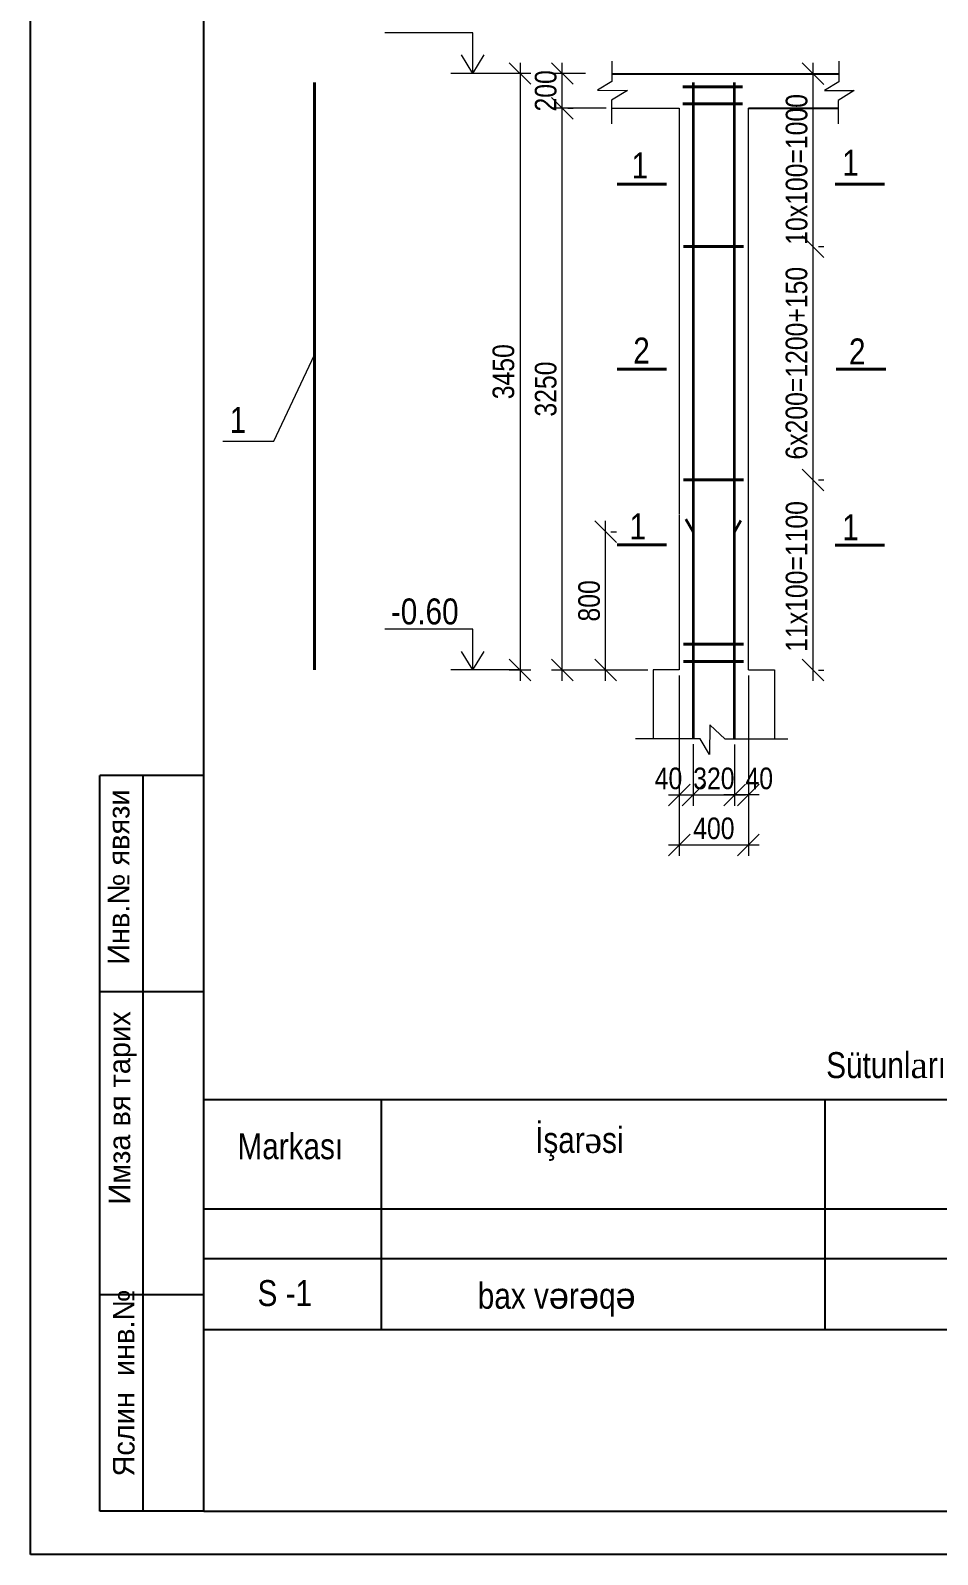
# Model space of a CAD drawing. Header units: millimetres. Extents: x 806395 to 1617731, y -246149 to 193681.
# Drawn here: x 1577450 to 1587941, y -122381 to -104745 of the extents above; entities that cross this region are included whole.
import ezdxf

# ---------------------------------------------------------------- set-up
doc = ezdxf.new("R2010")
doc.units = ezdxf.units.MM
doc.linetypes.add('CONTINOUS', pattern=[0.75, 0.25, 0.25, 0.25])
doc.layers.add('2D-чертеж - Общий', color=7, linetype='Continuous')
doc.layers.add('STENA', color=7, linetype='Continuous', lineweight=25)
doc.styles.add('CP_ATTR', font='A3TI(LA).TTF')
doc.styles.add('style1', font='A3TI(LA).TTF', dxfattribs={"height": 400})
doc.styles.add('style6', font='ARIALN.TTF', dxfattribs={"height": 300})
doc.dimstyles.new('DIM_100', dxfattribs={"dimscale": 100, "dimtxt": 400, "dimasz": 2.5, "dimexe": 1.25, "dimexo": 0.625, "dimtad": 1, "dimdec": 0, "dimtxsty": 'style1', "dimblk": 'OBLIQUE', "dimcen": 2.5, "dimdle": 1.25, "dimclrd": 251, "dimclre": 251, "dimaunit": 1, "dimadec": 3, "dimazin": 0, "dimtfac": 1, "dimtdec": 0, "dimtmove": 1, "dimatfit": 3, "dimfxl": 1.25, "dimlwd": 13, "dimlwe": 5, "dimarcsym": 0})

# ---------------------------------------------------------------- blocks, each defined once
blk = doc.blocks.new('_Oblique')
at = {"color": 0, "linetype": 'ByBlock', "lineweight": -2}
blk.add_line((-0.5, -0.5), (0.5, 0.5), dxfattribs=at)
blk = doc.blocks.new('*D237')
at = {"layer": '2D-чертеж - Общий', "color": 251, "lineweight": 5, "ltscale": 15, "transparency": 16777216}
for p, q in [((1584954, -112208), (1584954, -113717)), ((1585114, -113003), (1585114, -113717))]:
    blk.add_line(p, q, dxfattribs=at)
at = {"layer": '2D-чертеж - Общий', "color": 251, "linetype": 'ByBlock', "lineweight": 13, "ltscale": 15, "transparency": 16777216}
blk.add_line((1584829, -113592), (1585239, -113592), dxfattribs=at)
at = {"layer": 'Defpoints', "color": 0, "ltscale": 15, "transparency": 16777216}
for p in [(1584954, -112146), (1585114, -112941), (1585114, -113592)]:
    blk.add_point(p, dxfattribs=at)
at = {"layer": '2D-чертеж - Общий', "color": 251, "lineweight": 13, "ltscale": 15, "transparency": 16777216, "xscale": 250, "yscale": 250, "zscale": 250, "rotation": 180}
blk.add_blockref('_Oblique', (1584954, -113592), dxfattribs=at)
at = {"layer": '2D-чертеж - Общий', "color": 251, "lineweight": 13, "ltscale": 15, "transparency": 16777216, "xscale": 250, "yscale": 250, "zscale": 250}
blk.add_blockref('_Oblique', (1585114, -113592), dxfattribs=at)
at = {"layer": '2D-чертеж - Общий', "color": 0, "ltscale": 15, "transparency": 16777216, "insert": (1584829, -113402), "char_height": 300, "attachment_point": 5, "style": 'style6'}
blk.add_mtext('{\\fArial Narrow|b0|i0|c238|p34;\\H0.83333x;40}', dxfattribs=at)
blk = doc.blocks.new('*D238')
at = {"layer": '2D-чертеж - Общий', "color": 251, "lineweight": 5, "ltscale": 15, "transparency": 16777216}
for p, q in [((1585754, -112208), (1585754, -113717)), ((1585594, -113008), (1585594, -113717))]:
    blk.add_line(p, q, dxfattribs=at)
at = {"layer": '2D-чертеж - Общий', "color": 251, "linetype": 'ByBlock', "lineweight": 13, "ltscale": 15, "transparency": 16777216}
blk.add_line((1585879, -113592), (1585469, -113592), dxfattribs=at)
at = {"layer": 'Defpoints', "color": 0, "ltscale": 15, "transparency": 16777216}
for p in [(1585754, -112146), (1585594, -112946), (1585594, -113592)]:
    blk.add_point(p, dxfattribs=at)
at = {"layer": '2D-чертеж - Общий', "color": 251, "lineweight": 13, "ltscale": 15, "transparency": 16777216, "xscale": 250, "yscale": 250, "zscale": 250, "rotation": 180}
blk.add_blockref('_Oblique', (1585594, -113592), dxfattribs=at)
at = {"layer": '2D-чертеж - Общий', "color": 251, "lineweight": 13, "ltscale": 15, "transparency": 16777216, "xscale": 250, "yscale": 250, "zscale": 250}
blk.add_blockref('_Oblique', (1585754, -113592), dxfattribs=at)
at = {"layer": '2D-чертеж - Общий', "color": 0, "ltscale": 15, "transparency": 16777216, "insert": (1585879, -113402), "char_height": 300, "attachment_point": 5, "style": 'style6'}
blk.add_mtext('{\\fArial Narrow|b0|i0|c238|p34;\\H0.83333x;40}', dxfattribs=at)
blk = doc.blocks.new('*D239')
at = {"layer": '2D-чертеж - Общий', "color": 251, "linetype": 'ByBlock', "lineweight": 13, "ltscale": 15, "transparency": 16777216}
blk.add_line((1583601, -112271), (1583601, -105520), dxfattribs=at)
at = {"layer": '2D-чертеж - Общий', "color": 251, "lineweight": 5, "ltscale": 15, "transparency": 16777216}
for p, q in [((1583663, -105645), (1583726, -105645)), ((1584039, -112146), (1583476, -112146))]:
    blk.add_line(p, q, dxfattribs=at)
at = {"layer": 'Defpoints', "color": 0, "ltscale": 15, "transparency": 16777216}
for p in [(1583601, -105645), (1583601, -105645), (1584102, -112146)]:
    blk.add_point(p, dxfattribs=at)
at = {"layer": '2D-чертеж - Общий', "color": 251, "lineweight": 13, "ltscale": 15, "transparency": 16777216, "xscale": 250, "yscale": 250, "zscale": 250}
for p, rotation in [((1583601, -105645), 90), ((1583601, -112146), 270)]:
    blk.add_blockref('_Oblique', p, dxfattribs=dict(at, rotation=rotation))
at = {"layer": '2D-чертеж - Общий', "color": 0, "ltscale": 15, "transparency": 16777216, "insert": (1583410, -108895), "char_height": 300, "attachment_point": 5, "rotation": 90, "style": 'style6'}
blk.add_mtext('{\\H0.83333x;3\\fArial Narrow|b0|i0|c238|p34;2\\fArial Narrow|b0|i0|c204|p34;50}', dxfattribs=at)
blk = doc.blocks.new('*D240')
at = {"layer": '2D-чертеж - Общий', "color": 251, "linetype": 'ByBlock', "lineweight": 13, "ltscale": 15, "transparency": 16777216}
blk.add_line((1584102, -112271), (1584102, -110421), dxfattribs=at)
at = {"layer": '2D-чертеж - Общий', "color": 251, "lineweight": 5, "ltscale": 15, "transparency": 16777216}
for p, q in [((1584164, -110546), (1584227, -110546)), ((1584590, -112146), (1583977, -112146))]:
    blk.add_line(p, q, dxfattribs=at)
at = {"layer": 'Defpoints', "color": 0, "ltscale": 15, "transparency": 16777216}
for p in [(1584102, -110546), (1584102, -110546), (1584652, -112146)]:
    blk.add_point(p, dxfattribs=at)
at = {"layer": '2D-чертеж - Общий', "color": 251, "lineweight": 13, "ltscale": 15, "transparency": 16777216, "xscale": 250, "yscale": 250, "zscale": 250}
for p, rotation in [((1584102, -110546), 90), ((1584102, -112146), 270)]:
    blk.add_blockref('_Oblique', p, dxfattribs=dict(at, rotation=rotation))
at = {"layer": '2D-чертеж - Общий', "color": 0, "ltscale": 15, "transparency": 16777216, "insert": (1583912, -111346), "char_height": 300, "attachment_point": 5, "rotation": 90, "style": 'style6'}
blk.add_mtext('{\\fArial Narrow|b0|i0|c238|p34;\\H0.83333x;8\\fArial Narrow|b0|i0|c204|p34;00}', dxfattribs=at)
blk = doc.blocks.new('*D241')
at = {"layer": '2D-чертеж - Общий', "color": 251, "linetype": 'ByBlock', "lineweight": 13, "ltscale": 15, "transparency": 16777216}
blk.add_line((1586501, -112271), (1586501, -109821), dxfattribs=at)
at = {"layer": '2D-чертеж - Общий', "color": 251, "lineweight": 5, "ltscale": 15, "transparency": 16777216}
for p, q in [((1586564, -109946), (1586626, -109946)), ((1586564, -112146), (1586626, -112146))]:
    blk.add_line(p, q, dxfattribs=at)
at = {"layer": 'Defpoints', "color": 0, "ltscale": 15, "transparency": 16777216}
for p in [(1586501, -109946), (1586501, -109946), (1586501, -112146)]:
    blk.add_point(p, dxfattribs=at)
at = {"layer": '2D-чертеж - Общий', "color": 251, "lineweight": 13, "ltscale": 15, "transparency": 16777216, "xscale": 250, "yscale": 250, "zscale": 250}
for p, rotation in [((1586501, -109946), 90), ((1586501, -112146), 270)]:
    blk.add_blockref('_Oblique', p, dxfattribs=dict(at, rotation=rotation))
at = {"layer": '2D-чертеж - Общий', "color": 0, "ltscale": 15, "transparency": 16777216, "insert": (1586312, -111063), "char_height": 300, "attachment_point": 5, "rotation": 90, "style": 'style6'}
blk.add_mtext('{\\H0.83333x;1\\fArial Narrow|b0|i0|c238|p34;1x100=\\fArial Narrow|b0|i0|c204|p34;1\\fArial Narrow|b0|i0|c238|p34;100}', dxfattribs=at)
blk = doc.blocks.new('*D242')
at = {"layer": '2D-чертеж - Общий', "color": 251, "linetype": 'ByBlock', "lineweight": 13, "ltscale": 15, "transparency": 16777216}
blk.add_line((1586501, -110071), (1586501, -107121), dxfattribs=at)
at = {"layer": '2D-чертеж - Общий', "color": 251, "lineweight": 5, "ltscale": 15, "transparency": 16777216}
for p, q in [((1586564, -107246), (1586626, -107246)), ((1586564, -109946), (1586626, -109946))]:
    blk.add_line(p, q, dxfattribs=at)
at = {"layer": 'Defpoints', "color": 0, "ltscale": 15, "transparency": 16777216}
for p in [(1586501, -107246), (1586501, -107246), (1586501, -109946)]:
    blk.add_point(p, dxfattribs=at)
at = {"layer": '2D-чертеж - Общий', "color": 251, "lineweight": 13, "ltscale": 15, "transparency": 16777216, "xscale": 250, "yscale": 250, "zscale": 250}
for p, rotation in [((1586501, -107246), 90), ((1586501, -109946), 270)]:
    blk.add_blockref('_Oblique', p, dxfattribs=dict(at, rotation=rotation))
at = {"layer": '2D-чертеж - Общий', "color": 0, "ltscale": 15, "transparency": 16777216, "insert": (1586311, -108596), "char_height": 300, "attachment_point": 5, "rotation": 90, "style": 'style6'}
blk.add_mtext('{\\fArial Narrow|b0|i0|c238|p34;\\H0.83333x;6x200=12\\fArial Narrow|b0|i0|c204|p34;00+\\fArial Narrow|b0|i0|c238|p34;1\\fArial Narrow|b0|i0|c204|p34;50}', dxfattribs=at)
blk = doc.blocks.new('*D243')
at = {"layer": '2D-чертеж - Общий', "color": 251, "lineweight": 5, "ltscale": 15, "transparency": 16777216}
for p, q in [((1585754, -113497), (1585754, -114295)), ((1584954, -113654), (1584954, -114295))]:
    blk.add_line(p, q, dxfattribs=at)
at = {"layer": '2D-чертеж - Общий', "color": 251, "linetype": 'ByBlock', "lineweight": 13, "ltscale": 15, "transparency": 16777216}
blk.add_line((1584829, -114170), (1585879, -114170), dxfattribs=at)
at = {"layer": 'Defpoints', "color": 0, "ltscale": 15, "transparency": 16777216}
for p in [(1585754, -113434), (1584954, -113592), (1585754, -114170)]:
    blk.add_point(p, dxfattribs=at)
at = {"layer": '2D-чертеж - Общий', "color": 251, "lineweight": 13, "ltscale": 15, "transparency": 16777216, "xscale": 250, "yscale": 250, "zscale": 250, "rotation": 180}
blk.add_blockref('_Oblique', (1584954, -114170), dxfattribs=at)
at = {"layer": '2D-чертеж - Общий', "color": 251, "lineweight": 13, "ltscale": 15, "transparency": 16777216, "xscale": 250, "yscale": 250, "zscale": 250}
blk.add_blockref('_Oblique', (1585754, -114170), dxfattribs=at)
at = {"layer": '2D-чертеж - Общий', "color": 0, "ltscale": 15, "transparency": 16777216, "insert": (1585354, -113980), "char_height": 300, "attachment_point": 5, "style": 'style6'}
blk.add_mtext('{\\H0.83333x;400}', dxfattribs=at)
blk = doc.blocks.new('*D244')
at = {"layer": '2D-чертеж - Общий', "color": 251, "lineweight": 5, "ltscale": 15, "transparency": 16777216}
for p, q in [((1585114, -113003), (1585114, -113717)), ((1585594, -113008), (1585594, -113717))]:
    blk.add_line(p, q, dxfattribs=at)
at = {"layer": '2D-чертеж - Общий', "color": 251, "linetype": 'ByBlock', "lineweight": 13, "ltscale": 15, "transparency": 16777216}
blk.add_line((1584989, -113592), (1585719, -113592), dxfattribs=at)
at = {"layer": 'Defpoints', "color": 0, "ltscale": 15, "transparency": 16777216}
for p in [(1585114, -112941), (1585594, -112946), (1585594, -113592)]:
    blk.add_point(p, dxfattribs=at)
at = {"layer": '2D-чертеж - Общий', "color": 251, "lineweight": 13, "ltscale": 15, "transparency": 16777216, "xscale": 250, "yscale": 250, "zscale": 250, "rotation": 180}
blk.add_blockref('_Oblique', (1585114, -113592), dxfattribs=at)
at = {"layer": '2D-чертеж - Общий', "color": 251, "lineweight": 13, "ltscale": 15, "transparency": 16777216, "xscale": 250, "yscale": 250, "zscale": 250}
blk.add_blockref('_Oblique', (1585594, -113592), dxfattribs=at)
at = {"layer": '2D-чертеж - Общий', "color": 0, "ltscale": 15, "transparency": 16777216, "insert": (1585354, -113402), "char_height": 300, "attachment_point": 5, "style": 'style6'}
blk.add_mtext('{\\H0.83333x;3\\fArial Narrow|b0|i0|c238|p34;2\\fArial Narrow|b0|i0|c204|p34;0}', dxfattribs=at)
blk = doc.blocks.new('*D245')
at = {"layer": '2D-чертеж - Общий', "color": 251, "lineweight": 5, "ltscale": 15, "transparency": 16777216}
for p, q in [((1583871, -105243), (1583476, -105243)), ((1584107, -105645), (1583476, -105645))]:
    blk.add_line(p, q, dxfattribs=at)
at = {"layer": '2D-чертеж - Общий', "color": 251, "linetype": 'ByBlock', "lineweight": 13, "ltscale": 15, "transparency": 16777216}
blk.add_line((1583601, -105770), (1583601, -105118), dxfattribs=at)
at = {"layer": 'Defpoints', "color": 0, "ltscale": 15, "transparency": 16777216}
for p in [(1583601, -105243), (1583934, -105243), (1584170, -105645)]:
    blk.add_point(p, dxfattribs=at)
at = {"layer": '2D-чертеж - Общий', "color": 251, "lineweight": 13, "ltscale": 15, "transparency": 16777216, "xscale": 250, "yscale": 250, "zscale": 250}
for p, rotation in [((1583601, -105243), 90), ((1583601, -105645), 270)]:
    blk.add_blockref('_Oblique', p, dxfattribs=dict(at, rotation=rotation))
at = {"layer": '2D-чертеж - Общий', "color": 0, "ltscale": 15, "transparency": 16777216, "insert": (1583410, -105444), "char_height": 300, "attachment_point": 5, "rotation": 90, "style": 'style6'}
blk.add_mtext('{\\H0.83333x;200}', dxfattribs=at)
blk = doc.blocks.new('*D246')
at = {"color": 251, "linetype": 'CONTINOUS', "lineweight": 5, "ltscale": 15, "transparency": 16777216}
for p, q in [((1583237, -105243), (1582987, -105243)), ((1583237, -112146), (1582987, -112146))]:
    blk.add_line(p, q, dxfattribs=at)
at = {"color": 251, "linetype": 'Continuous', "lineweight": 13, "ltscale": 15, "transparency": 16777216}
blk.add_line((1583112, -105118), (1583112, -112271), dxfattribs=at)
at = {"layer": 'Defpoints', "color": 0, "ltscale": 15, "transparency": 16777216}
for p in [(1583601, -105243), (1583112, -112146), (1584819, -112146)]:
    blk.add_point(p, dxfattribs=at)
at = {"color": 251, "lineweight": 13, "ltscale": 15, "transparency": 16777216, "xscale": 250, "yscale": 250, "zscale": 250}
for p, rotation in [((1583112, -105243), 90), ((1583112, -112146), 270)]:
    blk.add_blockref('_Oblique', p, dxfattribs=dict(at, rotation=rotation))
at = {"color": 0, "lineweight": 5, "ltscale": 15, "transparency": 16777216, "insert": (1582921, -108694), "char_height": 300, "attachment_point": 5, "rotation": 90, "style": 'style6', "bg_fill": 3, "box_fill_scale": 1.1, "bg_fill_color": 9, "bg_fill_true_color": 13158600, "bg_fill_transparency": 0}
blk.add_mtext('{\\fArial Narrow|b0|i0|c238|p34;\\H0.83333x;34\\fArial Narrow|b0|i0|c204|p34;50}', dxfattribs=at)
blk = doc.blocks.new('*D247')
at = {"layer": '2D-чертеж - Общий', "color": 251, "linetype": 'ByBlock', "lineweight": 13, "ltscale": 15, "transparency": 16777216}
blk.add_line((1586501, -107371), (1586501, -105121), dxfattribs=at)
at = {"layer": '2D-чертеж - Общий', "color": 251, "lineweight": 5, "ltscale": 15, "transparency": 16777216}
for p, q in [((1586564, -105246), (1586626, -105246)), ((1586564, -107246), (1586626, -107246))]:
    blk.add_line(p, q, dxfattribs=at)
at = {"layer": 'Defpoints', "color": 0, "ltscale": 15, "transparency": 16777216}
for p in [(1586501, -105246), (1586501, -105246), (1586501, -107246)]:
    blk.add_point(p, dxfattribs=at)
at = {"layer": '2D-чертеж - Общий', "color": 251, "lineweight": 13, "ltscale": 15, "transparency": 16777216, "xscale": 250, "yscale": 250, "zscale": 250}
for p, rotation in [((1586501, -105246), 90), ((1586501, -107246), 270)]:
    blk.add_blockref('_Oblique', p, dxfattribs=dict(at, rotation=rotation))
at = {"layer": '2D-чертеж - Общий', "color": 0, "ltscale": 15, "transparency": 16777216, "insert": (1586312, -106353), "char_height": 300, "attachment_point": 5, "rotation": 90, "style": 'style6'}
blk.add_mtext('{\\H0.83333x;10\\fArial Narrow|b0|i0|c238|p34;x100=\\fArial Narrow|b0|i0|c204|p34;10\\fArial Narrow|b0|i0|c238|p34;00}', dxfattribs=at)
blk = doc.blocks.new('vververvg')
at = {"color": 1, "lineweight": 25}
blk.add_line((1575731, -50629), (1575731, -20955), dxfattribs=at)
at = {"color": 1, "lineweight": 25, "ltscale": 15}
blk.add_line((1577821, -50106), (1577821, -21476), dxfattribs=at)
at = {"lineweight": 25, "ltscale": 0.25}
for p, q in [((1576567, -50106), (1576567, -41225)), ((1577089, -50107), (1577089, -41225))]:
    blk.add_line(p, q, dxfattribs=at)
at = {"lineweight": 25}
for p, q in [((1577821, -41225), (1576567, -41225)), ((1577821, -43837), (1576567, -43837)), ((1577821, -47494), (1576567, -47494)), ((1577821, -50106), (1576567, -50106))]:
    blk.add_line(p, q, dxfattribs=at)
at = {"color": 0, "lineweight": 25, "ltscale": 15}
blk.add_line((1577821, -50106), (1617212, -50106), dxfattribs=at)
at = {"color": 0, "lineweight": 25}
blk.add_line((1617734, -50629), (1575731, -50629), dxfattribs=at)
at = {"lineweight": 25, "char_height": 261.21, "width": 6227.25, "attachment_point": 1, "rotation": 90, "style": 'CP_ATTR'}
for s, insert in [('\\pt3143;Инв.№ явязи', (1576664, -43510)), ('\\pt3143;Имза вя тарих', (1576673, -46404)), ('\\pt3143;Яслин  инв.№', (1576725, -49687))]:
    blk.add_mtext(s, dxfattribs=dict(at, insert=insert))

msp = doc.modelspace()

# ---------------------------------------------------------------- linework, layer by layer
at = {"lineweight": 13}
for p, q in [((1582565.366, -104771.222, -105.181), (1581549.107, -104771.222, -105.181)), ((1582565.366, -105242.961, -105.181), (1582565.366, -104771.222, -105.181)), ((1582565.366, -105242.961, -105.181), (1582434.204, -105027.645, -105.181)), ((1583111.61, -105242.961, -105.181), (1582311.056, -105242.961, -105.181)), ((1582565.366, -111673.941, -105.181), (1581549.107, -111673.941, -105.181)), ((1582565.366, -112145.68, -105.181), (1582565.366, -111673.941, -105.181)), ((1582565.366, -112145.68, -105.181), (1582434.204, -111930.364, -105.181)), ((1583111.61, -112145.68, -105.181), (1582311.056, -112145.68, -105.181))]:
    msp.add_line(p, q, dxfattribs=at)
at = {"color": 0}
for p, q in [((1584174.494, -105245.68, -105.181), (1586797.85, -105245.68, -105.181)), ((1585754.128, -105646.045, -105.181), (1586792.973, -105646.045, -105.181))]:
    msp.add_line(p, q, dxfattribs=at)
at = {"color": 2, "lineweight": 35, "ltscale": 3}
for p, q in [((1585114.128, -105345.68, -105.181), (1585114.128, -112940.803, -105.181)), ((1585594.128, -112945.68, -105.181), (1585594.128, -105345.68, -105.181))]:
    msp.add_line(p, q, dxfattribs=at)
at = {"color": 0, "lineweight": 0}
for p, q in [((1580266.227, -109497.241, -105.181), (1580734.747, -108497.206, -105.181)), ((1579674.701, -109497.241, -105.181), (1580266.227, -109497.241, -105.181))]:
    msp.add_line(p, q, dxfattribs=at)
at = {"lineweight": 20}
msp.add_line((1585754.128, -112145.68, -105.181), (1586054.128, -112145.68, -105.181), dxfattribs=at)
at = {"color": 0, "lineweight": 20, "ltscale": 15}
msp.add_line((1586054.128, -112145.68, -105.181), (1586054.128, -112945.68, -105.181), dxfattribs=at)
at = {"color": 7, "ltscale": 15}
for points in [[(1579453.071, -117116.145), (1597334.734, -117116.145)], [(1581505.935, -117116.145), (1581505.935, -119777.875)], [(1586638.095, -117116.145), (1586638.095, -119777.875)], [(1579453.071, -118381.999), (1597334.734, -118381.999)], [(1579453.071, -118956.73), (1597334.734, -118956.73)], [(1579453.071, -119777.875), (1597334.734, -119777.875)]]:
    msp.add_lwpolyline(points, dxfattribs=at)
at = {"layer": 'STENA', "lineweight": 20}
for p, q in [((1584174.494, -105098.728, -105.181), (1584174.494, -105337.301, -105.181)), ((1586797.85, -105099.46, -105.181), (1586797.85, -105338.032, -105.181)), ((1584174.494, -105337.301, -105.181), (1584009.629, -105437.681, -105.181)), ((1584009.629, -105437.681, -105.181), (1584353.756, -105440.696, -105.181)), ((1584353.756, -105440.696, -105.181), (1584169.618, -105553.652, -105.181)), ((1586797.85, -105338.032, -105.181), (1586632.985, -105438.412, -105.181)), ((1586632.985, -105438.412, -105.181), (1586977.111, -105441.427, -105.181)), ((1586977.111, -105441.427, -105.181), (1586792.973, -105554.383, -105.181)), ((1584169.618, -105553.652, -105.181), (1584169.618, -105823.882, -105.181)), ((1586792.973, -105554.383, -105.181), (1586792.973, -105824.613, -105.181)), ((1584169.618, -105645.314, -105.181), (1584954.128, -105646.045, -105.181)), ((1584954.128, -105646.045, -105.181), (1584954.128, -110339.856, -105.181)), ((1585754.128, -110339.856, -105.181), (1585754.128, -105646.045, -105.181)), ((1584954.128, -110345.815, -105.181), (1584954.128, -112145.68, -105.181)), ((1585754.128, -112145.68, -105.181), (1585754.128, -110339.856, -105.181)), ((1584954.128, -112145.68, -105.181), (1584652.342, -112145.68, -105.181)), ((1585305.479, -112780.815, -105.181), (1585302.464, -113124.941, -105.181)), ((1585483.402, -112945.68, -105.181), (1585305.479, -112780.815, -105.181)), ((1585196.912, -112940.803, -105.181), (1584447.867, -112940.803, -105.181)), ((1585302.464, -113124.941, -105.181), (1585196.912, -112940.803, -105.181)), ((1586211.16, -112945.68, -105.181), (1585483.402, -112945.68, -105.181))]:
    msp.add_line(p, q, dxfattribs=at)
at = {"layer": 'STENA', "lineweight": 40}
for p, q in [((1580734.747, -112145.68, -52.59), (1580734.747, -105345.68, -52.59)), ((1584993.814, -105395.68, -105.181), (1585685.897, -105395.68, -105.181)), ((1584993.814, -105595.68, -105.181), (1585685.897, -105595.68, -105.181)), ((1584807.298, -106522.108, -105.181), (1584236.208, -106522.108, -105.181)), ((1587326.725, -106523.909, -105.181), (1586755.635, -106523.909, -105.181)), ((1585003.735, -107245.68, -105.181), (1585695.817, -107245.68, -105.181)), ((1584807.298, -108664.711, -105.181), (1584236.208, -108664.711, -105.181)), ((1587341.128, -108666.512, -105.181), (1586770.038, -108666.512, -105.181)), ((1585003.735, -109945.68, -105.181), (1585695.817, -109945.68, -105.181)), ((1585114.128, -110545.68, -105.181), (1585029.129, -110399.754, -105.181)), ((1585594.128, -110545.68, -105.181), (1585666.361, -110413.99, -105.181)), ((1584807.298, -110699.166, -105.181), (1584236.208, -110699.166, -105.181)), ((1587326.725, -110700.967, -105.181), (1586755.635, -110700.967, -105.181)), ((1585003.735, -111846.022, -105.181), (1585695.817, -111846.022, -105.181)), ((1585003.735, -112046.022, -105.181), (1585695.817, -112046.022, -105.181))]:
    msp.add_line(p, q, dxfattribs=at)

# ---------------------------------------------------------------- texts
at = {"char_height": 300, "width": 12573.31765, "attachment_point": 3, "style": 'style6'}
for s, insert in [('{\\fArial Narrow|b0|i0|c238|p34;1}      ', (1584593.276, -106157.117, -105.181)), ('{\\fArial Narrow|b0|i0|c238|p34;1}       ', (1587030.469, -106126.216, -105.181)), ('{\\fArial Narrow|b0|i0|c238|p34;2}      ', (1584612.489, -108299.719, -105.181)), ('{\\fArial Narrow|b0|i0|c238|p34;2}       ', (1587107.951, -108309.311, -105.181)), ('{\\fArial Narrow|b0|i0|c238|p34;1}       ', (1579944.667, -109101.968, -105.181)), ('{\\fArial Narrow|b0|i0|c238|p34;1}      ', (1584569.275, -110334.175, -105.181)), ('{\\fArial Narrow|b0|i0|c238|p34;1}       ', (1587030.469, -110343.766, -105.181)), ('{\\fArial Narrow|b0|i0|c238|p34;-0}.{\\fArial Narrow|b0|i0|c238|p34;60}', (1582401.679, -111318.172, -105.181))]:
    msp.add_mtext(s, dxfattribs=dict(at, insert=insert))
at = {"lineweight": 40, "char_height": 300, "attachment_point": 1, "style": 'style6'}
for s, insert, width in [('S{\\fArial Narrow|b0|i0|c238|p34;ütunl\\fTimes New Roman|b0|i0|c238|p18;a\\fArial Narrow|b0|i0|c238|p34;rın yerl\\fTimes New Roman|b0|i0|c238|p18;ə\\fArial Narrow|b0|i0|c238|p34;şm\\fTimes New Roman|b0|i0|c238|p18;ə\\fArial Narrow|b0|i0|c238|p34; sxemin\\fTimes New Roman|b0|i0|c238|p18;ə\\fArial Narrow|b0|i0|c238|p34; t\\fTimes New Roman|b0|i0|c238|p18;ə\\fArial Narrow|b0|i0|c238|p34;snifat}', (1586653.308, -116567.96), 9735.2541), ('{\\fArial Narrow|b0|i0|c238|p34;İşar\\fTimes New Roman|b0|i0|c238|p18;ə\\fArial Narrow|b0|i0|c238|p34;si}', (1583286.847, -117433.756), 7158.36605), ('{\\fArial Narrow|b0|i0|c238|p34;Markası}', (1579844.301, -117506.71), 7158.36605)]:
    msp.add_mtext(s, dxfattribs=dict(at, insert=insert, width=width))
at = {"color": 7, "ltscale": 15, "insert": (1580076.111, -119206.066), "char_height": 300, "attachment_point": 1, "style": 'style6'}
msp.add_mtext('S{\\fArial Narrow|b0|i0|c238|p34; -1}', dxfattribs=at)
at = {"color": 7, "ltscale": 15, "insert": (1582623.403, -119237.029), "char_height": 300, "width": 3429.739, "attachment_point": 1, "style": 'style6'}
msp.add_mtext('bax v{\\fArial|b0|i0|c0|p34;ə\\fArial Narrow|b0|i0|c238|p34;r\\fArial|b0|i0|c0|p34;ə\\fArial Narrow|b0|i0|c238|p34;q\\fArial|b0|i0|c0|p34;ə}', dxfattribs=at)

# ---------------------------------------------------------------- dimensions: what is measured, and where the dimension line sits
at = {"layer": '2D-чертеж - Общий', "color": 7, "ltscale": 15}
for base, p1, p2, angle, text, picture, middle in [((1583600.56, -105242.961, -105.181), (1584169.618, -105645.314, -105.181), (1583933.681, -105242.961, -105.181), 90, '{\\H0.83333x;200}', '*D245', (1583600.56, -105444.138, -105.181)), ((1586501.056, -105245.68, -105.181), (1586501.056, -107245.68, -105.181), (1586501.056, -105245.68, -105.181), 270, '{\\H0.83333x;10\\fArial Narrow|b0|i0|c238|p34;x100=\\fArial Narrow|b0|i0|c204|p34;10\\fArial Narrow|b0|i0|c238|p34;00}', '*D247', (1586502.154, -106352.853, -105.181)), ((1586501.056, -109945.68, -105.181), (1586501.056, -112145.68, -105.181), (1586501.056, -109945.68, -105.181), 270, '{\\H0.83333x;1\\fArial Narrow|b0|i0|c238|p34;1x100=\\fArial Narrow|b0|i0|c204|p34;1\\fArial Narrow|b0|i0|c238|p34;100}', '*D241', (1586502.154, -111062.875, -105.181)), ((1585594.128, -113591.722, -105.181), (1585754.128, -112145.68, -105.181), (1585594.128, -112945.68, -105.181), 180, '{\\fArial Narrow|b0|i0|c238|p34;\\H0.83333x;40}', '*D238', (1585879.128, -113591.722, -105.181))]:
    dim = msp.add_linear_dim(base=base, p1=p1, p2=p2, angle=angle, text=text, dimstyle='DIM_100', override={"dimtxsty": 'style6'}, dxfattribs=at)
    dim.commit()
    dim.dimension.update_dxf_attribs({"geometry": picture, "text_midpoint": middle, "dimtype": 160})
for base, p1, p2, angle, text, picture, middle in [((1583600.56, -105645.314, -105.181), (1584101.924, -112145.68, -105.181), (1583600.56, -105645.314, -105.181), 90, '{\\H0.83333x;3\\fArial Narrow|b0|i0|c238|p34;2\\fArial Narrow|b0|i0|c204|p34;50}', '*D239', (1583410.418, -108895.497, -105.181)), ((1586501.056, -107245.68, -105.181), (1586501.056, -109945.68, -105.181), (1586501.056, -107245.68, -105.181), 270, '{\\fArial Narrow|b0|i0|c238|p34;\\H0.83333x;6x200=12\\fArial Narrow|b0|i0|c204|p34;00+\\fArial Narrow|b0|i0|c238|p34;1\\fArial Narrow|b0|i0|c204|p34;50}', '*D242', (1586310.913, -108595.68, -105.181)), ((1584101.924, -110545.68, -105.181), (1584652.342, -112145.68, -105.181), (1584101.924, -110545.68, -105.181), 90, '{\\fArial Narrow|b0|i0|c238|p34;\\H0.83333x;8\\fArial Narrow|b0|i0|c204|p34;00}', '*D240', (1583911.781, -111345.68, -105.181))]:
    dim = msp.add_linear_dim(base=base, p1=p1, p2=p2, angle=angle, text=text, dimstyle='DIM_100', override={"dimtxsty": 'style6'}, dxfattribs=at)
    dim.commit()
    dim.dimension.update_dxf_attribs({"geometry": picture, "text_midpoint": middle})
for base, p1, p2, text, picture, middle in [((1585114.128, -113591.722, -105.181), (1584954.128, -112145.68, -105.181), (1585114.128, -112940.803, -105.181), '{\\fArial Narrow|b0|i0|c238|p34;\\H0.83333x;40}', '*D237', (1584829.128, -113591.722, -105.181)), ((1585594.128, -113591.722, -105.181), (1585114.128, -112940.803, -105.181), (1585594.128, -112945.68, -105.181), '{\\H0.83333x;3\\fArial Narrow|b0|i0|c238|p34;2\\fArial Narrow|b0|i0|c204|p34;0}', '*D244', (1585354.128, -113591.722, -105.181)), ((1585754.128, -114170.309, -105.181), (1584954.128, -113591.722, -105.181), (1585754.128, -113434.069, -105.181), '{\\H0.83333x;400}', '*D243', (1585354.128, -114170.309, -105.181))]:
    dim = msp.add_linear_dim(base=base, p1=p1, p2=p2, text=text, dimstyle='DIM_100', override={"dimtxsty": 'style6'}, dxfattribs=at)
    dim.commit()
    dim.dimension.update_dxf_attribs({"geometry": picture, "text_midpoint": middle, "dimtype": 160})

# ---------------------------------------------------------------- next in the draw order: dimensions: what is measured, and where the dimension line sits
at = {"color": 0, "lineweight": 5, "ltscale": 15}
dim = msp.add_linear_dim(base=(1583111.61, -112145.68, -105.181), p1=(1583600.56, -105242.961, -105.181), p2=(1584819.313, -112145.68, -105.181), angle=90, text='{\\fArial Narrow|b0|i0|c238|p34;\\H0.83333x;34\\fArial Narrow|b0|i0|c204|p34;50}', dimstyle='DIM_100', override={"dimtxsty": 'style6', "dimfxlon": 1, "dimtfill": 1, "dimarcsym": 1}, dxfattribs=at)
dim.commit()
dim.dimension.update_dxf_attribs({"geometry": '*D246', "text_midpoint": (1582921.468, -108694.321, -105.181)})

# ---------------------------------------------------------------- next in the draw order: linework, layer by layer
at = {"lineweight": 13}
for p, q in [((1582565.366, -105242.961, -105.181), (1582696.528, -105027.645, -105.181)), ((1582565.366, -112145.68, -105.181), (1582696.528, -111930.364, -105.181))]:
    msp.add_line(p, q, dxfattribs=at)
at = {"lineweight": 20}
msp.add_line((1584652.342, -112145.68, -105.181), (1584652.342, -112940.803, -105.181), dxfattribs=at)

# ---------------------------------------------------------------- next in the draw order: block references
at = {"xscale": 0.9585492227979274, "yscale": 0.9585492227979274, "zscale": 0.9585492227979274}
msp.add_blockref('vververvg', (67033.924, -73851.437), dxfattribs=at)

doc.saveas('drawing.dxf')
